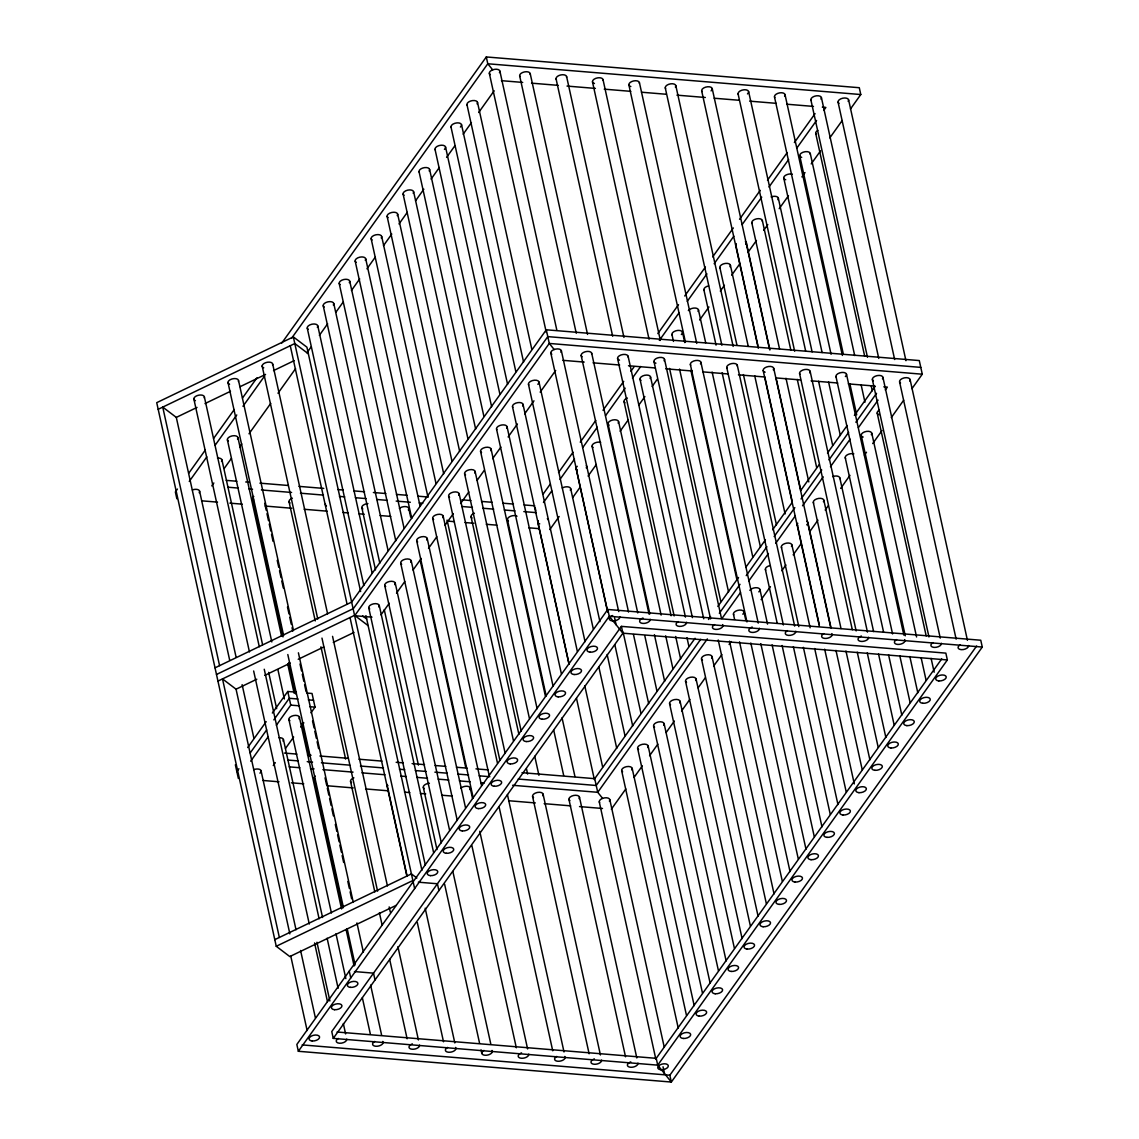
<?xml version="1.0" encoding="UTF-8"?>
<svg xmlns="http://www.w3.org/2000/svg" width="1139" height="1139" viewBox="0 0 1139 1139"><rect width="100%" height="100%" fill="white"/><g stroke="black" fill="none" stroke-linecap="round" stroke-linejoin="round"><path stroke-width="1.5" d="M177.428 489.058L175.363 491.948L176.858 498.768M188.789 473.169L205.319 450.033M213.591 438.472L234.25 409.57M242.507 398.009L256.973 377.778M281.76 343.095L486.296 56.95L859.29 87.717L860.785 94.537L850.463 108.988M189.259 481.427L206.828 456.867M215.086 445.306L236.784 414.952M242.977 406.281L264.675 375.927M291.527 338.354L487.791 63.77L486.296 56.95M211.783 485.869L213.847 482.979M224.198 468.513L231.431 458.376M239.717 446.801L241.781 443.911M249.014 433.774L270.74 403.391M277.987 393.254L295.57 368.652M306.946 352.734L311.089 346.954M319.361 335.364L327.633 323.789M335.905 312.214L343.152 302.091M351.424 290.502L359.696 278.927M366.943 268.804L375.215 257.229M383.487 245.64L391.773 234.065M399.006 223.942L407.278 212.367M415.564 200.791L423.836 189.202M431.083 179.079L439.355 167.504M446.588 157.367L454.874 145.792M463.146 134.217L471.418 122.642M478.665 112.505L494.169 90.807M247.69 747.54L266.184 721.67M272.349 713.042L287.768 691.473L296.439 692.185M911.955 388.655L922.277 374.204L919.287 360.565L546.293 329.797L351.652 602.09L215.029 667.838M236.855 771.616L238.905 768.74M250.21 752.922L266.654 729.928M273.844 719.862L289.263 698.292L297.934 699.004M353.161 608.909L547.788 336.617L920.782 367.384M250.68 761.179L268.163 736.748M276.378 725.244L290.758 705.112L287.768 691.473M273.275 765.55L275.311 762.689M285.49 748.437L293.648 737.047M300.767 727.066L303.828 722.795M310.961 712.815L315.033 707.12L312.029 693.48L306.832 693.039M380.996 614.846L389.253 603.271M396.5 593.148L404.758 581.588M413.03 570.013L421.302 558.452M428.535 548.329L436.807 536.754M445.078 525.193L453.336 513.618M460.583 503.495L468.841 491.934M477.113 480.359L484.346 470.236M492.618 458.675L500.889 447.1M508.122 436.977L517.419 423.964M524.666 413.841L533.963 400.828M540.171 392.143L555.675 370.46M543.018 494.241L550.251 484.103M558.537 472.528L573.017 452.268M580.249 442.146L595.768 420.433M603.015 410.296L623.702 381.366M630.935 371.229L634.039 366.886M657.829 333.599L678.517 304.654M684.724 295.983L705.411 267.039M712.658 256.901L733.345 227.957M739.553 219.272L760.24 190.341M767.487 180.204L787.134 152.711M794.381 142.574L815.068 113.629M543.474 502.513L551.76 490.923M560.032 479.348L574.512 459.088M582.784 447.513L597.263 427.253M605.549 415.678L625.197 388.185M632.444 378.048L640.716 366.473M659.339 340.419L678.986 312.926M687.258 301.351L706.92 273.858M714.153 263.721L733.815 236.229M742.087 224.654L761.735 197.161M768.982 187.024L788.629 159.531M796.916 147.956L816.563 120.449M823.81 110.326L825.875 107.436L822.33 107.137M549.852 529.535L559.149 516.522M572.59 497.743L579.822 487.62M588.08 476.059L596.338 464.498M620.1 431.268L628.372 419.707M638.694 405.256L644.888 396.586M652.12 386.463L657.288 379.23M699.645 319.988L708.942 306.975M720.304 291.086L724.432 285.305M731.665 275.182L739.937 263.622M748.195 252.061L756.453 240.5M763.685 230.377L767.814 224.597M779.19 208.708L788.487 195.694M801.913 176.915L805.002 172.573M811.21 163.902L820.507 150.903M829.804 137.89L842.191 120.549M607.77 609.465L296.838 1044.463L298.347 1051.283L671.341 1082.05L982.274 647.052L980.764 640.232L607.77 609.465L609.28 616.284L622.891 633.184L947.349 659.951L945.854 653.131L621.396 626.365L331.762 1031.564L333.257 1038.384L657.716 1065.15L671.341 1082.05L669.832 1075.23L976.636 646.012M298.347 1051.283L609.28 616.284L982.274 647.052M333.257 1038.384L622.891 633.184L621.396 626.365M602.616 798.368L597.733 792.303L594.729 778.663L695.061 638.281M708.515 619.474L710.579 616.583M717.826 606.446L738.513 577.501M745.746 567.379L765.408 539.886M772.641 529.749L792.303 502.256M800.575 490.681L819.197 464.627M827.469 453.051L847.131 425.559M854.364 415.422L875.051 386.477M700.699 639.321L596.224 785.483L518.217 779.048M719.321 613.266L740.008 584.321M746.216 575.651L766.903 546.706M774.15 536.569L794.837 507.624M801.044 498.939L821.732 470.008M828.964 459.871L848.626 432.379M855.859 422.242L876.56 393.297M707.376 638.908L597.733 792.303L512.621 785.284M721.855 618.648L740.478 592.593M748.75 581.018L768.412 553.526M775.645 543.388L795.307 515.896M802.539 505.773L823.226 476.828M830.473 466.691L850.121 439.198M858.393 427.623L878.055 400.116M885.288 389.994L887.366 387.103L883.821 386.804M611.344 809.203L625.809 788.971M634.067 777.41L642.339 765.849M649.572 755.726L657.829 744.166M666.101 732.605L674.359 721.044M681.592 710.935L689.85 699.374M698.122 687.814L705.354 677.691M713.612 666.13L721.884 654.569M729.102 644.446L731.181 641.556M761.137 599.655L770.434 586.642M781.795 570.753L785.924 564.972M793.157 554.85L801.415 543.289M809.687 531.728L817.944 520.167M825.177 510.044L828.281 505.716M840.667 488.375L849.965 475.362M864.43 455.13L866.494 452.24M872.702 443.569L881.999 430.57M891.296 417.557L903.683 400.216M947.349 659.951L657.716 1065.15L656.221 1058.33L941.711 658.912M360.636 591.554L306.918 347.196L293.349 336.916L156.726 402.665L276.25 946.281L289.804 956.561L396.244 905.334M158.193 409.3L294.816 343.537L308.37 353.83M219.585 665.646L162.749 407.107L176.303 417.387L197.019 407.42M204.992 403.576L230.491 391.303M240.058 386.705L265.558 374.432M273.531 370.602L294.246 360.622M216.495 674.473L353.118 608.724M217.948 681.108L354.571 615.345L368.125 625.638M279.354 937.454L222.504 678.915L236.058 689.195L256.788 679.228M264.746 675.384L290.26 663.112M298.219 659.282L323.732 647.009M333.286 642.396L354.015 632.43M274.798 939.647L411.421 873.898L416.846 878.012M276.25 946.281L412.873 880.518L293.349 336.916M860.785 94.537L487.791 63.77L492.674 69.835M501.416 80.67L522.687 82.421M531.557 83.161L558.153 85.354M567.023 86.08L595.384 88.415M604.254 89.155L630.849 91.348M641.485 92.216L666.301 94.266M676.936 95.149L705.312 97.484M714.181 98.225L738.997 100.26M749.633 101.143L776.229 103.336M786.864 104.219L813.46 106.411M922.277 374.204L549.283 343.437L354.656 615.729L371.983 617.167M562.908 360.337L584.179 362.088M593.049 362.828L619.644 365.021M628.5 365.747L655.096 367.94M665.746 368.822L692.327 371.015M702.977 371.884L727.793 373.934M738.428 374.816L765.024 377.009M775.659 377.892L800.489 379.928M811.125 380.81L837.72 383.003M848.356 383.886L874.951 386.078M226.234 480.373L236.869 481.242M245.739 481.982L249.284 482.267M259.92 483.15L288.295 485.485M298.931 486.367L323.747 488.417M337.941 489.585L343.252 490.026M353.887 490.895L364.537 491.777M373.393 492.504L385.808 493.529M396.443 494.411L407.079 495.28M417.728 496.163L428.364 497.045M462.05 499.822L470.905 500.548M481.555 501.431L492.19 502.313M502.826 503.182L513.461 504.064M524.097 504.933L534.746 505.816M227.743 487.193L238.378 488.076M249.014 488.944L252.559 489.243M261.429 489.969L291.57 492.461M300.425 493.187L323.476 495.095M339.436 496.405L344.761 496.846M355.396 497.715L366.032 498.597M376.667 499.48L387.303 500.348M396.173 501.089L410.353 502.256M419.223 502.982L422.768 503.281M461.779 506.499L472.414 507.368M483.05 508.25L493.685 509.133M504.321 510.001L514.97 510.884M523.826 511.61L536.241 512.635M201.617 500.818L217.521 502.128M229.893 503.139L242.265 504.164M265.259 506.058L291.769 508.25M304.141 509.275L327.121 511.169M343.038 512.479L348.335 512.92M358.942 513.789L364.252 514.23M380.155 515.54L390.762 516.408M447.328 521.078L454.404 521.662M465.011 522.53L473.852 523.271M486.225 524.282L496.832 525.164M528.653 527.784L539.26 528.667M308.327 699.873L313.538 700.3M290.758 705.112L299.429 705.824M309.836 706.693L315.033 707.12M284.451 753.064L296.866 754.089M307.502 754.972L311.047 755.271M319.917 755.997L348.278 758.332M358.927 759.215L381.964 761.108M396.158 762.29L403.249 762.874M412.104 763.6L424.52 764.625M435.155 765.508L445.79 766.376M456.44 767.259L467.075 768.127M475.945 768.868L488.346 769.893M522.032 772.669L594.729 778.663M287.726 760.04L298.361 760.909M307.231 761.649L312.556 762.091M321.412 762.817L349.787 765.152M360.422 766.034L383.473 767.942M399.433 769.252L404.744 769.693M415.379 770.562L426.014 771.445M434.884 772.171L447.3 773.196M457.935 774.079L468.57 774.961M479.206 775.83L489.855 776.713M289.221 766.86L299.87 767.743M310.506 768.611L314.051 768.91M322.921 769.637L353.062 772.128M361.917 772.854L384.968 774.762M400.928 776.072L406.239 776.513M416.888 777.382L427.524 778.264M438.159 779.147L448.794 780.016M459.43 780.898L470.08 781.781M480.715 782.65L484.26 782.949M263.109 780.486L279.012 781.795M291.385 782.806L303.757 783.831M326.736 785.725L353.261 787.917M365.633 788.943L388.613 790.836M404.516 792.146L409.826 792.587M420.433 793.456L425.73 793.897M441.647 795.207L452.254 796.076M508.82 800.745L535.33 802.938M544.171 803.664L570.696 805.857M579.523 806.583L602.503 808.476M418.34 882.184L437.419 883.764L438.914 890.584M354.457 971.567L373.521 973.147L375.016 979.967M337.073 1032.005L656.221 1058.33M302.148 1044.904L669.832 1075.23M362.601 615.914L366.673 619.004M554.166 349.502L549.283 343.437L546.293 329.797M848.598 99.833L905.946 360.679M910.089 379.515L967.438 640.346M838.062 102.126L894.656 359.511M899.554 381.793L956.148 639.178M821.418 97.598L878.767 358.443M882.91 377.265L940.259 638.111M810.883 99.89L867.477 357.276M872.374 379.558L928.968 636.943M815.709 133.405L864.7 356.251M871.15 385.623L872.289 390.805M877.187 413.073L926.192 635.918M931.118 658.37L934.165 672.195M810.27 153.466L854.706 355.582M861.155 384.954L864.957 402.224M871.762 433.133L916.568 636.972M921.124 657.701L926.064 680.168M799.735 155.758L843.401 354.414M849.865 383.772L856.699 414.867M861.226 435.425L905.277 635.804M909.833 656.534L917.806 692.811M785.013 94.594L842.376 355.439M846.505 374.261L903.853 635.106M899.838 655.865L910.089 702.507M774.477 96.886L831.071 354.272M835.969 376.553L892.563 633.939M783.76 178.097L822.116 352.577M828.58 381.935L840.354 435.497M845.252 457.764L883.608 632.245M888.548 654.697L901.832 715.164M778.321 198.158L812.121 351.908M818.585 381.266L832.637 445.192M839.813 477.825L873.613 631.576M878.553 654.028L894.129 724.86M748.622 91.59L805.586 350.712M810.114 371.257L867.462 632.102M867.249 652.861L885.871 737.503M738.086 93.882L794.666 351.268M799.564 373.549L856.158 630.935M762.347 220.51L790.836 350.072M797.286 379.429L816.663 467.531M823.839 500.178L852.328 629.739M857.254 652.191L878.155 747.198M751.811 222.788L779.532 348.904M785.995 378.262L808.79 481.911M813.303 502.456L841.023 628.571M845.964 651.024L869.897 759.855M746.372 242.849L769.921 349.958M776.001 377.593L800.689 489.884M807.864 522.516L831.029 627.902M835.969 650.355L862.18 769.551M712.217 88.586L769.565 349.431M773.708 368.253L830.673 627.375M735.837 245.141L757.862 345.331M765.081 378.148L792.046 500.804M797.328 524.808L819.354 624.998M824.679 649.187L854.293 783.917M701.681 90.878L758.275 348.263M763.173 370.545L819.382 626.208M730.398 265.202L748.252 346.384M754.716 375.756L785.098 513.945M791.89 544.869L810.128 627.788M814.684 648.518L846.206 791.89M719.862 267.48L736.961 345.217M743.411 374.589L776.456 524.88M781.354 547.147L798.823 626.621M803.379 647.351L837.948 804.547M675.811 85.596L733.16 346.427M737.303 365.263L794.652 626.094M793.385 646.681L830.231 814.243M665.276 87.874L721.87 345.259M726.767 367.541L783.361 624.927M703.902 289.833L716.047 345.117M722.126 372.752L760.482 547.218M765.38 569.5L777.154 623.047M782.094 645.514L821.974 826.886M698.463 309.893L705.682 342.711M712.131 372.083L752.765 556.914M759.955 589.561L767.544 624.115M772.1 644.831L814.257 836.581M639.42 82.592L696.769 343.423M700.898 362.259L758.247 623.104M760.809 643.663L805.999 849.238M628.87 84.87L685.464 342.255M690.362 364.537L746.956 621.922M682.489 332.232L684.767 342.597M690.846 370.246L736.805 579.267M743.981 611.899L745.874 620.541M750.815 642.994L798.282 858.934M671.953 334.524L673.476 341.429M679.542 369.079L728.547 591.91M733.445 614.192L734.584 619.374M739.51 641.827L790.025 871.577M669.547 368.41L720.83 601.606M729.515 641.157L782.308 881.273M603.015 79.588L660.364 340.433M664.507 359.255L721.471 618.363M718.225 639.99L774.05 893.93M592.479 81.866L649.059 339.265M653.971 361.533L710.551 618.933M650.54 376.924L703.717 618.776M712.032 656.591L766.348 903.626M640.004 379.216L692.412 617.609M701.496 658.883L758.09 916.269M566.61 76.584L623.958 337.429M628.102 356.251L685.45 617.096M686.988 637.655L688.881 646.297M696.057 678.944L750.373 925.964M556.074 78.862L612.668 336.261M617.566 358.529L674.16 615.928M624.03 401.569L671.127 615.758M675.683 636.487L680.624 658.954M685.521 681.236L742.115 938.621M618.591 421.615L661.133 615.088M665.689 635.818L672.907 668.65M680.083 701.282L734.399 948.317M608.055 423.907L649.842 613.921M654.398 634.651L664.649 681.293M669.547 703.575L726.141 960.96M530.204 73.579L587.553 334.425M591.696 353.247L649.045 614.092M644.788 635.719L656.932 690.989M664.108 723.635L718.424 970.656M519.669 75.872L576.263 333.257M581.161 355.539L637.755 612.924M592.095 446.26L628.543 612.084M633.483 634.551L648.675 703.646M653.572 725.927L710.167 983.313M499.879 71.074L556.843 330.196M561.356 350.741L618.719 611.586M623.118 632.145L640.958 713.341M648.134 745.988L702.45 993.009M614.59 617.908L616.085 624.742M489.343 73.366L546.307 332.474M550.82 353.033L607.799 612.141M576.12 468.599L607.642 611.97M614.861 644.802L632.7 725.984M637.598 748.266L694.192 1005.652M570.682 488.659L599.926 621.666M607.144 654.498L624.984 735.68M632.173 768.327L686.475 1015.347M477.512 102.368L531.828 349.388M539.003 382.035L593.319 629.055M598.886 667.141L616.74 748.337M621.638 770.619L678.218 1028.004M466.976 104.646L523.57 362.031M528.468 384.313L585.062 641.698M461.537 124.706L515.853 371.727M523.029 404.373L577.345 651.394M584.777 685.778L602.631 766.96M609.806 799.606L664.122 1046.641M663.026 1066.773L664.521 1073.607M535.116 507.524L535.871 510.927M451.001 126.999L507.595 384.384M512.493 406.666L569.087 664.051M537.779 522.232L568.931 663.88M576.519 698.435L594.373 779.617M599.271 801.899L655.865 1059.284M445.563 147.059L499.879 394.08M507.054 426.726L561.37 673.747M562.04 717.826L574.953 776.556M579.466 797.115L636.815 1057.946M435.027 149.337L491.621 406.723M496.519 429.004L553.113 686.39M507.453 519.726L546.193 695.929M553.782 730.469L563.663 775.388M568.931 799.393L625.525 1056.778M429.602 169.398L483.904 416.418M491.08 449.065L545.396 696.086M419.052 171.69L475.646 429.076M480.544 451.357L537.138 708.743M413.628 191.751L467.93 438.771M475.105 471.418L529.421 718.438M534.761 756.282L538.932 775.289M543.075 794.111L600.424 1054.956M403.092 194.029L459.672 451.414M464.57 473.696L521.164 731.081M471.048 516.722L518.9 734.384M526.503 768.925L527.642 774.107M532.539 796.389L589.119 1053.774M397.653 214.089L451.955 461.11M459.145 493.757L513.447 740.777M387.118 216.382L443.697 473.767M448.609 496.049L505.189 753.434M447.086 520.067L499.864 760.183M507.424 794.552L564.019 1051.952M381.679 236.442L435.995 483.463M443.171 516.109L497.472 763.13M499.167 807.209L552.728 1050.784M371.143 238.72L427.737 496.106M432.635 518.387L489.215 775.773M365.704 258.781L420.02 505.801M427.196 538.448L481.512 785.469M355.169 261.073L411.763 518.459M416.66 540.74L473.255 798.126M408.773 508.435L410.681 517.078M420.177 560.26L465.751 767.544M470.265 788.103L472.543 798.467M479.761 831.285L527.613 1048.948M349.73 281.134L404.046 528.154M411.222 560.801L465.538 807.822M471.888 845.665L516.323 1047.78M339.194 283.412L395.788 540.797M400.686 563.079L457.28 820.464M333.755 303.472L388.072 550.493M395.247 583.14L449.563 830.16M452.852 871.477L490.838 1044.221M323.22 305.765L379.814 563.15M384.711 585.432L441.306 842.817M361.846 507.723L375.514 569.913M384.256 609.636L418.426 765.109M423.324 787.391L437.006 849.58M444.594 884.12L479.533 1043.039M481.057 1049.959L481.825 1053.404M317.781 325.825L372.097 572.846M379.273 605.492L433.589 852.513M307.245 328.103L363.839 585.489M368.737 607.77L425.331 865.156M365.946 615.686L421.928 870.296M425.189 908.196L454.817 1042.94M413.144 881.757L414.639 888.577M407.064 875.934L386.933 784.387A5.396 2.848 -12.4 0 0 387.929 785.625M417.315 922.576L443.512 1041.772M290.26 345.729L347.096 604.282M350.015 617.537L406.865 876.09M272.734 364.252L327.605 613.836M332.56 636.359L387.431 885.943M389.168 906.929L390.307 912.111M397.91 946.651L418.412 1039.935M262.141 365.989L317.767 619.032M321.967 638.096L377.593 891.154M289.035 501.715L315.247 620.912M320.942 646.824L345.63 759.101M350.527 781.382L374.831 891.937M379.387 912.666L382.049 924.754M389.652 959.309L407.121 1038.768M238.578 380.697L293.449 630.266M298.404 652.804L353.275 902.387M264.689 503.338L266.213 510.244M266.967 513.703L268.491 520.608M269.245 524.068L270.769 530.973M271.523 534.433L273.047 541.338M277.218 560.345L278.742 567.25M279.511 570.71L281.02 577.615M281.789 581.075L283.298 587.98M287.484 606.987L288.993 613.893M289.762 617.352L291.271 624.257M292.04 627.717L292.794 631.163M300.013 663.98L301.536 670.899M302.291 674.345L303.814 681.264M304.569 684.71L306.092 691.629M312.542 720.987L314.065 727.906M314.82 731.352L316.343 738.271M317.098 741.717L318.621 748.636M325.042 777.823L326.566 784.728M327.32 788.188L328.844 795.093M329.598 798.553L331.122 805.458M331.876 808.918L333.4 815.823M335.293 824.465L336.817 831.37M337.571 834.83L339.095 841.735M339.849 845.195L341.373 852.1M342.127 855.56L343.651 862.465M347.822 881.472L349.346 888.377M350.114 891.837L351.624 898.742M356.948 922.917L363.398 952.289M370.616 985.107L381.636 1035.209M227.985 382.433L283.611 635.477M287.811 654.541L343.437 907.584M252.63 498.711L283.027 636.9M288.722 662.813L295.556 693.907M302.006 723.279L309.224 756.097M314.122 778.378L342.611 907.94M347.167 928.669L355.14 964.947M362.359 997.764L370.332 1034.041M237.923 437.547L281.604 636.203M287.683 663.838L294.133 693.21M299.415 717.214L341.572 908.965M346.128 929.695L354.101 965.972M349.26 971.14L350.755 977.96M227.387 439.839L271.822 641.94M277.902 669.59L284.366 698.947M288.879 719.506L331.421 912.98M335.977 933.709L345.843 978.615M221.948 459.9L262.596 644.731M268.662 672.366L276.649 708.643M283.44 739.567L322.565 917.493M327.121 938.223L338.126 988.31M343.337 1023.562L345.615 1033.927M204.422 397.127L259.293 646.71M264.248 669.248L319.119 918.817M316.955 942.238L329.869 1000.967M314.563 942.935L327.477 1001.665M193.829 398.864L249.455 651.921M253.655 670.985L309.281 924.028M199.596 491.18L236.058 657.018M242.123 684.653L253.897 738.2M261.073 770.847L296.026 929.766M300.582 950.496L315.389 1017.867M176.303 417.387L229.708 660.321M236.058 689.195L289.861 933.866M290.801 956.247L307.131 1030.524M235.36 764.796L238.35 778.435M385.708 586.67A5.396 2.848 -12.4 0 1 389.396 581.502A5.396 2.848 -12.4 0 1 394.834 584.691M839.059 103.364A5.396 2.848 -12.4 0 1 842.746 98.196A5.396 2.848 -12.4 0 1 848.185 101.385M774.819 97.57A5.396 2.848 -12.4 0 1 779.859 92.829A5.396 2.848 -12.4 0 1 784.6 96.146M811.21 100.559A5.396 2.848 -12.4 0 1 816.264 95.833A5.396 2.848 -12.4 0 1 821.005 99.136M551.817 354.272A5.396 2.848 -12.4 0 1 555.519 349.103A5.396 2.848 -12.4 0 1 560.943 352.293M599.598 802.582A5.396 2.848 -12.4 0 1 604.652 797.855A5.396 2.848 -12.4 0 1 609.393 801.158M369.734 609.009A5.396 2.848 -12.4 0 1 373.421 603.855A5.396 2.848 -12.4 0 1 378.86 607.03M289.875 720.745A5.396 2.848 -12.4 0 1 293.563 715.577A5.396 2.848 -12.4 0 1 299.002 718.766M253.883 769.608A5.396 2.848 -12.4 0 1 260.076 769.608A5.396 2.848 -12.4 0 1 259.948 773.153M382.818 1041.43A5.396 2.848 -12.4 0 1 380.227 1045.488A5.396 2.848 -12.4 0 1 373.35 1045.474A5.396 2.848 -12.4 0 1 374.745 1041.43M315.119 779.617A5.396 2.848 -12.4 0 1 315.261 776.072M346.754 1039.11A5.396 2.848 -12.4 0 1 339.351 1043.239A5.396 2.848 -12.4 0 1 338.34 1038.426M278.97 737.73A5.396 2.848 -12.4 0 1 283.027 741.105M492.02 1050.443A5.396 2.848 -12.4 0 1 489.443 1054.486A5.396 2.848 -12.4 0 1 482.566 1054.472A5.396 2.848 -12.4 0 1 483.947 1050.429M419.551 1045.118A5.396 2.848 -12.4 0 1 415.322 1048.934A5.396 2.848 -12.4 0 1 409.2 1047.866A5.396 2.848 -12.4 0 1 412.361 1043.879M528.752 1054.13A5.396 2.848 -12.4 0 1 524.524 1057.946A5.396 2.848 -12.4 0 1 518.402 1056.878A5.396 2.848 -12.4 0 1 521.562 1052.877M637.968 1063.128A5.396 2.848 -12.4 0 1 633.74 1066.944A5.396 2.848 -12.4 0 1 627.603 1065.89A5.396 2.848 -12.4 0 1 630.764 1061.89M455.628 1047.439A5.396 2.848 -12.4 0 1 453.037 1051.482A5.396 2.848 -12.4 0 1 446.161 1051.482A5.396 2.848 -12.4 0 1 447.542 1047.424M564.83 1056.451A5.396 2.848 -12.4 0 1 562.239 1060.494A5.396 2.848 -12.4 0 1 555.362 1060.48A5.396 2.848 -12.4 0 1 556.757 1056.437M601.563 1060.138A5.396 2.848 -12.4 0 1 597.334 1063.94A5.396 2.848 -12.4 0 1 591.198 1062.886A5.396 2.848 -12.4 0 1 594.359 1058.886M528.795 384.996A5.396 2.848 -12.4 0 1 534.533 380.184A5.396 2.848 -12.4 0 1 537.864 384.327M512.821 407.349A5.396 2.848 -12.4 0 1 517.875 402.608A5.396 2.848 -12.4 0 1 522.616 405.925M481.541 452.596A5.396 2.848 -12.4 0 1 485.228 447.428A5.396 2.848 -12.4 0 1 490.667 450.617M449.606 497.287A5.396 2.848 -12.4 0 1 453.294 492.119A5.396 2.848 -12.4 0 1 458.718 495.308M401.683 564.318A5.396 2.848 -12.4 0 1 405.37 559.164A5.396 2.848 -12.4 0 1 410.809 562.339M351.524 782.621A5.396 2.848 -12.4 0 1 353.873 777.852M424.32 788.629A5.396 2.848 -12.4 0 1 424.064 785.454A5.396 2.848 -12.4 0 1 429.403 783.262M460.868 788.088A5.396 2.848 -12.4 0 1 467.745 786.337A5.396 2.848 -12.4 0 1 469.852 789.64M533.536 797.627A5.396 2.848 -12.4 0 1 537.224 792.473A5.396 2.848 -12.4 0 1 542.662 795.648M569.927 800.632A5.396 2.848 -12.4 0 1 573.615 795.478A5.396 2.848 -12.4 0 1 579.053 798.653M451.329 127.668A5.396 2.848 -12.4 0 1 457.066 122.87A5.396 2.848 -12.4 0 1 460.412 127.013M419.394 172.373A5.396 2.848 -12.4 0 1 424.434 167.632A5.396 2.848 -12.4 0 1 429.175 170.95M467.303 105.329A5.396 2.848 -12.4 0 1 472.358 100.602A5.396 2.848 -12.4 0 1 477.099 103.905M799.905 374.233A5.396 2.848 -12.4 0 1 804.946 369.492A5.396 2.848 -12.4 0 1 809.687 372.809M868.601 637.285A5.396 2.848 -12.4 0 1 864.373 641.1A5.396 2.848 -12.4 0 1 858.236 640.033A5.396 2.848 -12.4 0 1 861.397 636.046M831.869 633.597A5.396 2.848 -12.4 0 1 829.277 637.655A5.396 2.848 -12.4 0 1 822.401 637.641A5.396 2.848 -12.4 0 1 823.782 633.597M763.5 371.229A5.396 2.848 -12.4 0 1 768.554 366.502A5.396 2.848 -12.4 0 1 773.296 369.805M765.123 372.182A5.396 2.848 -12.4 0 1 764.169 371.784M654.569 727.152A5.396 2.848 -12.4 0 1 658.257 721.998A5.396 2.848 -12.4 0 1 663.695 725.173M752.139 223.472A5.396 2.848 -12.4 0 1 756.495 218.873A5.396 2.848 -12.4 0 1 762.318 221.265M654.299 362.216A5.396 2.848 -12.4 0 1 659.339 357.489A5.396 2.848 -12.4 0 1 664.08 360.792M655.922 363.17A5.396 2.848 -12.4 0 1 654.968 362.772M745.376 241.61A5.396 2.848 -12.4 0 1 745.96 244.401M736.164 245.825A5.396 2.848 -12.4 0 1 736.25 243.604M720.204 268.163A5.396 2.848 -12.4 0 1 725.244 263.436A5.396 2.848 -12.4 0 1 729.985 266.74M785.711 179.734A5.396 2.848 -12.4 0 1 784.757 179.336M784.088 178.78A5.396 2.848 -12.4 0 1 785.882 175.121A5.396 2.848 -12.4 0 1 792.345 174.182M801.685 157.381A5.396 2.848 -12.4 0 1 803.066 152.227A5.396 2.848 -12.4 0 1 810.242 154.235M704.229 290.516A5.396 2.848 -12.4 0 1 708.586 285.903M879.151 414.71A5.396 2.848 -12.4 0 1 879.322 410.097M686.518 682.46A5.396 2.848 -12.4 0 1 690.206 677.306A5.396 2.848 -12.4 0 1 695.644 680.481M813.63 503.139A5.396 2.848 -12.4 0 1 818.685 498.412A5.396 2.848 -12.4 0 1 823.426 501.715M806.868 521.292A5.396 2.848 -12.4 0 1 806.739 524.823M797.656 525.492A5.396 2.848 -12.4 0 1 797.741 523.271M733.772 614.875A5.396 2.848 -12.4 0 1 739.51 610.063A5.396 2.848 -12.4 0 1 742.842 614.206M781.681 547.831A5.396 2.848 -12.4 0 1 786.736 543.104A5.396 2.848 -12.4 0 1 791.477 546.407M765.721 570.183A5.396 2.848 -12.4 0 1 770.064 565.57M861.554 436.109A5.396 2.848 -12.4 0 1 866.594 431.382A5.396 2.848 -12.4 0 1 871.335 434.685M863.177 437.049A5.396 2.848 -12.4 0 1 862.223 436.664M832.623 476.586A5.396 2.848 -12.4 0 1 839.785 478.594M845.579 458.448A5.396 2.848 -12.4 0 1 847.373 454.788A5.396 2.848 -12.4 0 1 853.823 453.849M900.55 383.031A5.396 2.848 -12.4 0 1 904.238 377.877A5.396 2.848 -12.4 0 1 909.677 381.052M702.492 660.122A5.396 2.848 -12.4 0 1 706.18 654.953A5.396 2.848 -12.4 0 1 711.619 658.143M749.832 590.301A5.396 2.848 -12.4 0 1 757.421 587.795A5.396 2.848 -12.4 0 1 758.816 591.867M638.595 749.505A5.396 2.848 -12.4 0 1 642.296 744.337A5.396 2.848 -12.4 0 1 647.721 747.526M622.634 771.843A5.396 2.848 -12.4 0 1 626.322 766.689A5.396 2.848 -12.4 0 1 631.746 769.864M670.544 704.813A5.396 2.848 -12.4 0 1 674.231 699.645A5.396 2.848 -12.4 0 1 679.67 702.834M836.297 377.237A5.396 2.848 -12.4 0 1 842.034 372.425A5.396 2.848 -12.4 0 1 845.38 376.568M873.371 380.796A5.396 2.848 -12.4 0 1 877.058 375.628A5.396 2.848 -12.4 0 1 882.497 378.803M816.037 134.089A5.396 2.848 -12.4 0 1 817.83 130.43M722.667 624.599A5.396 2.848 -12.4 0 1 720.076 628.643A5.396 2.848 -12.4 0 1 713.199 628.628A5.396 2.848 -12.4 0 1 714.58 624.585M650.184 619.274A5.396 2.848 -12.4 0 1 645.955 623.09A5.396 2.848 -12.4 0 1 639.833 622.022A5.396 2.848 -12.4 0 1 642.994 618.021M582.157 356.763A5.396 2.848 -12.4 0 1 585.161 351.78A5.396 2.848 -12.4 0 1 591.668 354.001M619.516 360.166A5.396 2.848 -12.4 0 1 620.912 354.998A5.396 2.848 -12.4 0 1 628.073 357.005M686.589 622.278A5.396 2.848 -12.4 0 1 679.186 626.393A5.396 2.848 -12.4 0 1 678.189 621.581M690.69 365.22A5.396 2.848 -12.4 0 1 695.744 360.493A5.396 2.848 -12.4 0 1 700.485 363.797M759.386 628.272A5.396 2.848 -12.4 0 1 755.157 632.088A5.396 2.848 -12.4 0 1 749.035 631.034A5.396 2.848 -12.4 0 1 752.196 627.034M727.095 368.224A5.396 2.848 -12.4 0 1 731.452 363.626A5.396 2.848 -12.4 0 1 737.275 366.018M795.791 631.277A5.396 2.848 -12.4 0 1 788.402 635.405A5.396 2.848 -12.4 0 1 787.391 630.593M941.398 643.293A5.396 2.848 -12.4 0 1 934.008 647.408A5.396 2.848 -12.4 0 1 932.998 642.595M904.665 639.605A5.396 2.848 -12.4 0 1 902.074 643.649A5.396 2.848 -12.4 0 1 895.197 643.649A5.396 2.848 -12.4 0 1 896.592 639.591M619.858 616.769A5.396 2.848 -12.4 0 1 615.63 620.584A5.396 2.848 -12.4 0 1 609.493 619.516A5.396 2.848 -12.4 0 1 612.654 615.53M968.577 645.528A5.396 2.848 -12.4 0 1 961.188 649.657A5.396 2.848 -12.4 0 1 960.177 644.845M771.131 196.919A5.396 2.848 -12.4 0 1 776.883 196.705A5.396 2.848 -12.4 0 1 777.909 199.709M539.729 523.855A5.396 2.848 -12.4 0 1 538.775 523.47M538.106 522.915A5.396 2.848 -12.4 0 1 538.192 520.68M547.318 518.701A5.396 2.848 -12.4 0 1 548.315 519.939M490.339 74.605A5.396 2.848 -12.4 0 1 494.027 69.436A5.396 2.848 -12.4 0 1 499.466 72.625M593.092 447.485A5.396 2.848 -12.4 0 1 593.69 443.598A5.396 2.848 -12.4 0 1 600.666 442.331M738.414 94.565A5.396 2.848 -12.4 0 1 744.151 89.753A5.396 2.848 -12.4 0 1 747.483 93.896M672.281 335.208A5.396 2.848 -12.4 0 1 678.018 330.395A5.396 2.848 -12.4 0 1 681.35 334.539M625.026 402.793A5.396 2.848 -12.4 0 1 627.375 398.024M417.657 541.979A5.396 2.848 -12.4 0 1 421.345 536.811A5.396 2.848 -12.4 0 1 426.783 540M594.43 83.503A5.396 2.848 -12.4 0 1 595.811 78.335A5.396 2.848 -12.4 0 1 602.987 80.342M519.996 76.541A5.396 2.848 -12.4 0 1 524.353 71.942A5.396 2.848 -12.4 0 1 530.176 74.334M556.402 79.545A5.396 2.848 -12.4 0 1 560.758 74.946A5.396 2.848 -12.4 0 1 566.581 77.338M609.052 425.146A5.396 2.848 -12.4 0 1 612.739 419.978A5.396 2.848 -12.4 0 1 618.178 423.167M641.001 380.454A5.396 2.848 -12.4 0 1 644.688 375.286A5.396 2.848 -12.4 0 1 650.127 378.475M688.34 310.634A5.396 2.848 -12.4 0 1 695.317 308.057A5.396 2.848 -12.4 0 1 698.05 311.431M472.044 517.96A5.396 2.848 -12.4 0 1 474.394 513.191M508.45 520.964A5.396 2.848 -12.4 0 1 509.574 516.75A5.396 2.848 -12.4 0 1 516.992 516.209M399.376 508.421A5.396 2.848 -12.4 0 1 406.253 506.67A5.396 2.848 -12.4 0 1 408.36 509.973M362.843 508.962A5.396 2.848 -12.4 0 1 362.572 505.787A5.396 2.848 -12.4 0 1 367.911 503.595M326.437 505.958A5.396 2.848 -12.4 0 1 325.469 503.951M290.032 502.954A5.396 2.848 -12.4 0 1 292.381 498.184M435.369 150.021A5.396 2.848 -12.4 0 1 441.106 145.208A5.396 2.848 -12.4 0 1 444.438 149.351M356.165 262.312A5.396 2.848 -12.4 0 1 359.853 257.143A5.396 2.848 -12.4 0 1 365.292 260.333M372.14 239.959A5.396 2.848 -12.4 0 1 375.827 234.805A5.396 2.848 -12.4 0 1 381.266 237.98M404.089 195.267A5.396 2.848 -12.4 0 1 407.776 190.113A5.396 2.848 -12.4 0 1 413.215 193.288M388.114 217.62A5.396 2.848 -12.4 0 1 391.802 212.452A5.396 2.848 -12.4 0 1 397.24 215.641M340.191 284.65A5.396 2.848 -12.4 0 1 343.878 279.496A5.396 2.848 -12.4 0 1 349.317 282.671M324.216 307.003A5.396 2.848 -12.4 0 1 327.904 301.835A5.396 2.848 -12.4 0 1 333.343 305.024M253.627 499.95A5.396 2.848 -12.4 0 1 253.769 496.405M192.391 489.941A5.396 2.848 -12.4 0 1 198.143 489.727A5.396 2.848 -12.4 0 1 199.183 492.717M586.314 465.637A5.396 2.848 -12.4 0 1 586.243 467.858M577.117 469.838A5.396 2.848 -12.4 0 1 577.245 466.292M465.566 474.935A5.396 2.848 -12.4 0 1 469.268 469.781A5.396 2.848 -12.4 0 1 474.692 472.956M433.632 519.626A5.396 2.848 -12.4 0 1 437.319 514.472A5.396 2.848 -12.4 0 1 442.758 517.647M496.846 429.688A5.396 2.848 -12.4 0 1 501.9 424.961A5.396 2.848 -12.4 0 1 506.641 428.264M562.267 487.962A5.396 2.848 -12.4 0 1 568.731 487.022A5.396 2.848 -12.4 0 1 570.269 490.197M217.492 458.063A5.396 2.848 -12.4 0 1 221.536 461.437M629.212 85.553A5.396 2.848 -12.4 0 1 633.569 80.954A5.396 2.848 -12.4 0 1 639.378 83.346M630.835 86.507A5.396 2.848 -12.4 0 1 629.881 86.108M665.603 88.557A5.396 2.848 -12.4 0 1 670.657 83.83A5.396 2.848 -12.4 0 1 675.399 87.134M702.008 91.561A5.396 2.848 -12.4 0 1 707.746 86.749A5.396 2.848 -12.4 0 1 711.092 90.892M308.242 329.342A5.396 2.848 -12.4 0 1 311.944 324.188A5.396 2.848 -12.4 0 1 317.368 327.363M228.384 441.078A5.396 2.848 -12.4 0 1 232.071 435.91A5.396 2.848 -12.4 0 1 237.51 439.099M194.029 399.59A5.396 2.848 -12.4 0 1 199.054 395.119A5.396 2.848 -12.4 0 1 204.265 397.91M195.424 400.657A5.396 2.848 -12.4 0 1 194.57 400.188M229.58 384.213A5.396 2.848 -12.4 0 1 231.843 379.002A5.396 2.848 -12.4 0 1 238.421 381.465M262.34 366.715A5.396 2.848 -12.4 0 1 267.366 362.245A5.396 2.848 -12.4 0 1 272.577 365.035M263.735 367.769A5.396 2.848 -12.4 0 1 262.881 367.313M446.346 853.296A5.396 2.848 -12.4 0 0 453.735 849.167A5.396 2.848 -12.4 0 0 445.335 848.47A5.396 2.848 -12.4 0 0 446.346 853.296M430.371 875.635A5.396 2.848 -12.4 0 0 437.76 871.52A5.396 2.848 -12.4 0 0 429.36 870.822A5.396 2.848 -12.4 0 0 430.371 875.635M350.499 987.371A5.396 2.848 -12.4 0 0 357.902 983.242A5.396 2.848 -12.4 0 0 349.502 982.544A5.396 2.848 -12.4 0 0 350.499 987.371M312.171 1040.989A5.396 2.848 -12.4 0 0 319.575 1036.874A5.396 2.848 -12.4 0 0 311.161 1036.177A5.396 2.848 -12.4 0 0 312.171 1040.989M334.539 1009.709A5.396 2.848 -12.4 0 0 341.928 1005.595A5.396 2.848 -12.4 0 0 333.528 1004.897A5.396 2.848 -12.4 0 0 334.539 1009.709M590.087 652.177A5.396 2.848 -12.4 0 0 597.491 648.048A5.396 2.848 -12.4 0 0 589.091 647.365A5.396 2.848 -12.4 0 0 590.087 652.177M574.127 674.53A5.396 2.848 -12.4 0 0 581.516 670.401A5.396 2.848 -12.4 0 0 573.116 669.704A5.396 2.848 -12.4 0 0 574.127 674.53M510.229 763.913A5.396 2.848 -12.4 0 0 517.633 759.784A5.396 2.848 -12.4 0 0 509.218 759.087A5.396 2.848 -12.4 0 0 510.229 763.913M542.178 719.222A5.396 2.848 -12.4 0 0 549.567 715.093A5.396 2.848 -12.4 0 0 541.167 714.395A5.396 2.848 -12.4 0 0 542.178 719.222M462.32 830.943A5.396 2.848 -12.4 0 0 469.709 826.829A5.396 2.848 -12.4 0 0 461.309 826.131A5.396 2.848 -12.4 0 0 462.32 830.943M478.28 808.605A5.396 2.848 -12.4 0 0 485.684 804.476A5.396 2.848 -12.4 0 0 477.284 803.778A5.396 2.848 -12.4 0 0 478.28 808.605M494.255 786.252A5.396 2.848 -12.4 0 0 501.658 782.137A5.396 2.848 -12.4 0 0 493.244 781.439A5.396 2.848 -12.4 0 0 494.255 786.252M526.204 741.56A5.396 2.848 -12.4 0 0 533.607 737.431A5.396 2.848 -12.4 0 0 525.193 736.748A5.396 2.848 -12.4 0 0 526.204 741.56M558.153 696.869A5.396 2.848 -12.4 0 0 565.542 692.74A5.396 2.848 -12.4 0 0 557.142 692.056A5.396 2.848 -12.4 0 0 558.153 696.869M715.207 993.778A5.396 2.848 -12.4 0 0 722.596 989.663A5.396 2.848 -12.4 0 0 714.196 988.965A5.396 2.848 -12.4 0 0 715.207 993.778M747.156 949.086A5.396 2.848 -12.4 0 0 754.545 944.971A5.396 2.848 -12.4 0 0 746.145 944.274A5.396 2.848 -12.4 0 0 747.156 949.086M779.09 904.394A5.396 2.848 -12.4 0 0 786.494 900.28A5.396 2.848 -12.4 0 0 778.079 899.582A5.396 2.848 -12.4 0 0 779.09 904.394M795.065 882.056A5.396 2.848 -12.4 0 0 802.468 877.927A5.396 2.848 -12.4 0 0 794.054 877.244A5.396 2.848 -12.4 0 0 795.065 882.056M938.821 680.937A5.396 2.848 -12.4 0 0 946.224 676.822A5.396 2.848 -12.4 0 0 937.81 676.125A5.396 2.848 -12.4 0 0 938.821 680.937M683.258 1038.469A5.396 2.848 -12.4 0 0 690.661 1034.354A5.396 2.848 -12.4 0 0 682.247 1033.657A5.396 2.848 -12.4 0 0 683.258 1038.469M699.232 1016.13A5.396 2.848 -12.4 0 0 706.636 1012.001A5.396 2.848 -12.4 0 0 698.221 1011.318A5.396 2.848 -12.4 0 0 699.232 1016.13M731.181 971.439A5.396 2.848 -12.4 0 0 738.57 967.31A5.396 2.848 -12.4 0 0 730.17 966.627A5.396 2.848 -12.4 0 0 731.181 971.439M811.039 859.703A5.396 2.848 -12.4 0 0 818.443 855.588A5.396 2.848 -12.4 0 0 810.028 854.891A5.396 2.848 -12.4 0 0 811.039 859.703M763.116 926.747A5.396 2.848 -12.4 0 0 770.519 922.618A5.396 2.848 -12.4 0 0 762.119 921.935A5.396 2.848 -12.4 0 0 763.116 926.747M827.014 837.364A5.396 2.848 -12.4 0 0 834.403 833.235A5.396 2.848 -12.4 0 0 826.003 832.552A5.396 2.848 -12.4 0 0 827.014 837.364M890.897 747.981A5.396 2.848 -12.4 0 0 898.301 743.852A5.396 2.848 -12.4 0 0 889.886 743.155A5.396 2.848 -12.4 0 0 890.897 747.981M874.923 770.32A5.396 2.848 -12.4 0 0 882.326 766.205A5.396 2.848 -12.4 0 0 873.926 765.508A5.396 2.848 -12.4 0 0 874.923 770.32M858.963 792.673A5.396 2.848 -12.4 0 0 866.352 788.544A5.396 2.848 -12.4 0 0 857.952 787.861A5.396 2.848 -12.4 0 0 858.963 792.673M842.988 815.011A5.396 2.848 -12.4 0 0 850.377 810.897A5.396 2.848 -12.4 0 0 841.977 810.199A5.396 2.848 -12.4 0 0 842.988 815.011M906.872 725.628A5.396 2.848 -12.4 0 0 914.275 721.514A5.396 2.848 -12.4 0 0 905.861 720.816A5.396 2.848 -12.4 0 0 906.872 725.628M922.846 703.29A5.396 2.848 -12.4 0 0 930.25 699.161A5.396 2.848 -12.4 0 0 921.835 698.463A5.396 2.848 -12.4 0 0 922.846 703.29M660.905 1069.763A5.396 2.848 -12.4 0 0 668.294 1065.634A5.396 2.848 -12.4 0 0 659.894 1064.937A5.396 2.848 -12.4 0 0 660.905 1069.763"/></g></svg>
